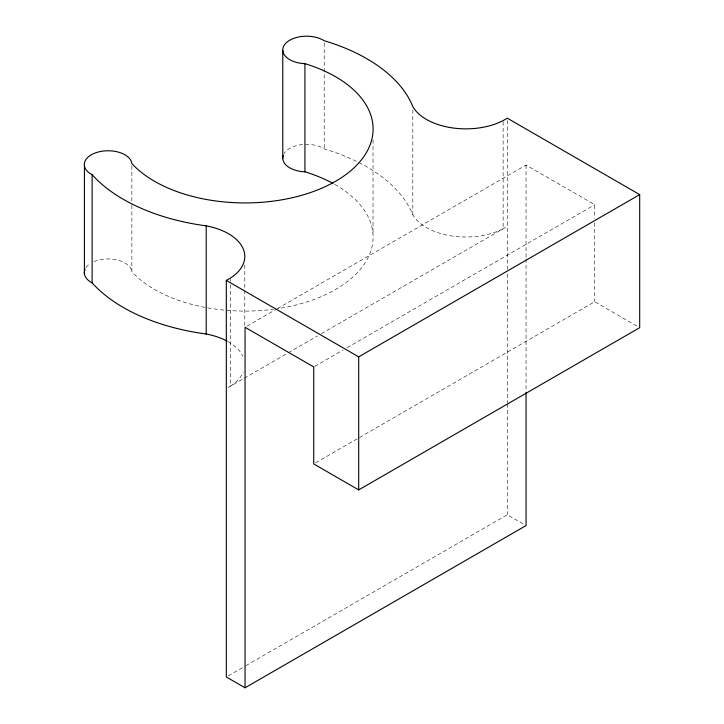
<?xml version="1.0" encoding="UTF-8"?>
<svg xmlns="http://www.w3.org/2000/svg" width="724" height="724" viewBox="0 0 724 724"><rect width="100%" height="100%" fill="white"/><g stroke="black" fill="none" stroke-linecap="round" stroke-linejoin="round"><path stroke-width="0.54" stroke-dasharray="3.62 2.71" d="M247.011 326.153L276.387 309.193M277.364 308.632L526.049 165.054L594.73 204.711L594.73 218.25M227.997 387.602L243.21 378.824M244.187 378.263L287.184 353.439M288.161 352.869L317.474 335.945M321.384 333.692L507.316 226.34M314.723 366.38L343.113 349.982M347.031 347.719L594.73 204.711M315.7 462.808L594.73 301.718L637.735 326.542M228.277 675.854L244.92 666.243M245.898 665.682L507.316 514.755L526.049 525.57M594.73 222.757L594.73 301.718M526.049 165.054L526.049 257.726M526.049 258.857L526.049 391.087M507.316 120.446L507.316 269.319M507.316 273.844L507.316 402.788M507.316 403.911L507.316 514.755M503.126 121.732L503.126 228.757A55.748 32.182 0 0 1 412.816 214.738A172.203 99.414 0 0 0 324.207 148.863A23.811 13.747 0 0 0 284.061 153.606M412.816 109.967L412.816 214.738M373.023 139.904L373.023 234.54M324.207 42.969L324.207 148.863M244.784 264.921L244.784 325.755M230.504 279.129L230.504 281.383M230.504 284.758L230.504 386.154A55.748 32.182 0 0 0 243.264 372.127M131.868 165.823L131.868 204.123M131.868 205.254L131.868 271.726A128.048 73.929 0 0 0 273.563 309.229M334.723 184.385A128.048 73.929 0 0 1 368.842 256.07A128.048 73.929 0 0 1 277.781 308.632M86.02 267.545A23.811 13.747 0 0 1 89.794 263.898M94.057 261.581A23.811 13.747 0 0 1 118.148 260.206A23.811 13.747 0 0 1 131.868 271.726M227.788 341.493A55.748 32.182 0 0 1 242.884 356.28"/><path stroke-width="1.09" d="M226.322 280.414L230.504 278.007A55.748 32.182 0 0 0 206.213 225.861A172.203 99.414 0 0 1 92.129 174.71A23.811 13.747 0 0 1 97.713 152.149A23.811 13.747 0 0 1 131.868 163.57A128.048 73.929 0 0 0 335.592 181.281A128.048 73.929 0 0 0 304.922 63.658A23.811 13.747 0 0 1 285.147 43.938A23.811 13.747 0 0 1 324.207 40.716A172.203 99.414 0 0 1 412.816 106.582A55.748 32.182 0 0 0 503.126 120.609L507.316 118.193L639.69 194.62L639.69 327.673L358.697 489.904L313.736 463.939L313.736 366.941L245.056 327.284L245.056 687.8L226.322 676.985L226.322 280.414L358.697 356.851L639.69 194.62M245.056 687.8L526.049 525.57L526.049 392.218M358.697 356.851L358.697 489.904M304.922 63.658L304.922 171.814A128.048 73.929 0 0 1 332.913 183.38M282.776 50.445L282.776 158.601M206.213 225.861L206.213 334.017A55.748 32.182 0 0 1 226.929 341.022M92.129 174.71L92.129 282.858A172.203 99.414 0 0 0 206.213 334.017M84.418 165.868L84.418 274.025M304.922 171.814A23.811 13.747 0 0 1 283.283 155.208M92.129 282.858A23.811 13.747 0 0 1 85.106 269.129"/></g></svg>
